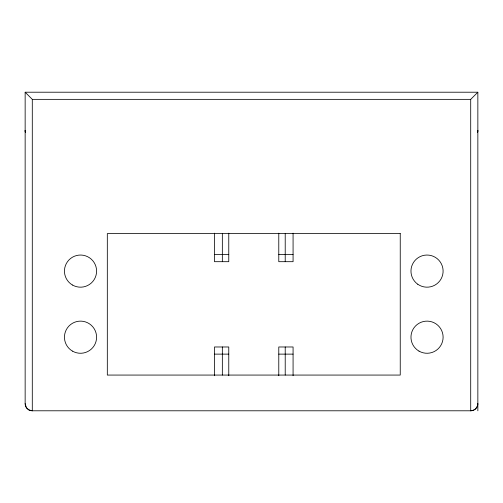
<?xml version="1.0" encoding="UTF-8"?>
<svg xmlns="http://www.w3.org/2000/svg" width="503" height="503" viewBox="0 0 503 503"><rect width="100%" height="100%" fill="white"/><g stroke="black" fill="none" stroke-linecap="round" stroke-linejoin="round"><path stroke-width="0.75" d="M222.339 346.982L222.339 375.068M285.214 261.686L285.214 233.599M477.731 404.946L477.85 403.645L477.19 406.638L475.31 409.102L473.197 410.341L470.783 410.788L32.293 410.788L28.935 409.951L26.357 407.619L27.118 408.568M477.718 405.022L477.378 406.198M477.605 132.283L477.85 130.434A7.143 7.143 0 0 1 477.573 132.402M477.347 406.273L476.731 407.48M476.643 407.619L475.882 408.568M475.819 408.631L474.826 409.48M25.2 92.263L32.293 99.355L470.707 99.355L477.8 92.263M474.763 409.524L473.637 410.159M473.493 410.222L472.16 410.637M472.084 410.655L470.777 410.788M214.479 254.543L228.771 254.543M278.781 254.543L293.073 254.543M214.479 354.125L228.771 354.125M278.781 354.125L293.073 354.125M32.217 410.788L30.916 410.655M30.834 410.637L29.507 410.222M29.363 410.159L28.306 409.574M28.168 409.48L27.181 408.631M26.313 407.549L25.15 403.645L25.15 92.212L477.85 92.212L477.85 410.788M26.219 407.405L25.678 406.349M25.622 406.198L25.282 405.022M25.395 132.283L25.15 130.434A7.143 7.143 0 0 0 25.427 132.402M25.257 404.865L25.15 403.645M470.707 99.355L470.707 410.788M293.073 233.185L293.073 261.686L278.781 261.686L278.781 233.185M293.073 375.71L293.073 346.982L278.781 346.982L278.781 375.71M285.214 346.982L285.214 375.068M228.771 233.185L228.771 261.686L214.479 261.686L214.479 233.185M228.771 375.71L228.771 346.982L214.479 346.982L214.479 375.71M222.339 233.599L222.339 261.686M32.293 99.355L32.293 410.788M400.243 233.599L107.315 233.599L107.315 375.068L400.243 375.068L400.243 233.599M72.482 285.031A16.077 16.077 0 0 0 96.595 271.111A16.077 16.077 0 0 0 72.482 257.19A16.077 16.077 0 0 0 72.482 285.031M72.482 351.119A16.077 16.077 0 0 0 96.595 337.199A16.077 16.077 0 0 0 72.482 323.278A16.077 16.077 0 0 0 72.482 351.119M417.779 284.252A16.077 16.077 0 0 0 443.042 272.557A16.077 16.077 0 0 0 420.282 256.524A16.077 16.077 0 0 0 417.779 284.252M418.999 351.119A16.077 16.077 0 0 0 443.112 337.199A16.077 16.077 0 0 0 418.999 323.278A16.077 16.077 0 0 0 418.999 351.119"/></g></svg>
